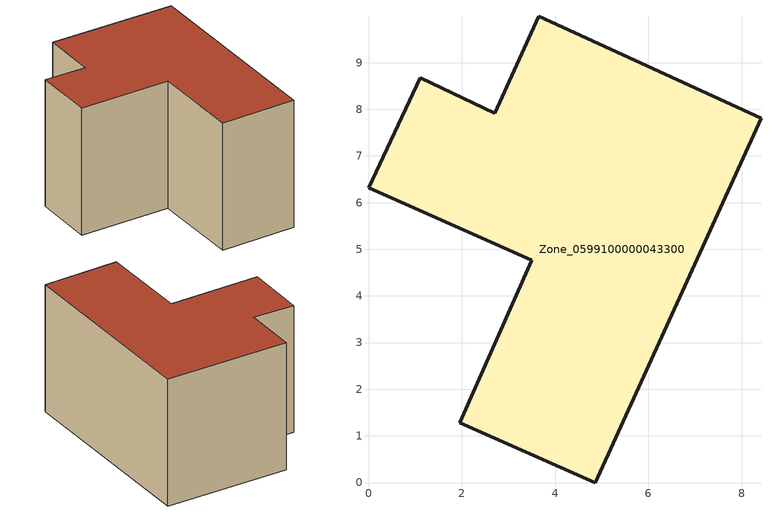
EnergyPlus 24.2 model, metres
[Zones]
Zone_0599100000043300
 floor ground (C_G): 4.86,0 1.95,1.28 3.5,4.76 0,6.32 1.11,8.67 2.7,7.91 3.65,9.99 8.41,7.81 z0
 wall outside (C_F): 0,6.32 3.5,4.76 1.95,1.28 4.86,0 8.41,7.81 3.65,9.99 2.7,7.91 1.11,8.67 0,6.32 z0:5.45
 roof outside (C_R): 4.86,0 8.41,7.81 3.65,9.99 2.7,7.91 1.11,8.67 0,6.32 3.5,4.76 1.95,1.28 z5.45
[BUILDING]
Pand.0599100000043300: North Axis=0; Terrain=City; Loads Convergence Tolerance Value=0.04; Temperature Convergence Tolerance Value=0.4; Solar Distribution=FullExterior; Maximum Number of Warmup Days=25; Minimum Number of Warmup Days=1
[Site:Location]
Rotterdam.The.Hague.AP_ZH_NLD Design_Conditions: Latitude=51.96; Longitude=4.45; Time Zone=1; Elevation=-4.5
[SITE:GROUNDTEMPERATURE:BUILDINGSURFACE]
18, 18, 18, 18, 18, 18, 18, 18, 18, 18, 18, 18
[MATERIAL] Thermal Absorptance=0.9; Solar Absorptance=0.7; Visible Absorptance=0.7
Name | Roughness | Thickness | Conductivity | Density | Specific Heat
G.TC.1946 | MediumSmooth | 0.15 | 1 | 540 | 1210
F.TC.1946 | Rough | 0.3 | 0.857143 | 1920 | 840
R.TC.1946 | MediumRough | 0.2 | 0.909091 | 1500 | 1000
[CONSTRUCTION]
C_G: G.TC.1946
C_F: F.TC.1946
C_R: R.TC.1946
[ZONE]
Zone_0599100000043300: Type=1; Multiplier=1; Ceiling Height=Autocalculate; Volume=Autocalculate; Floor Area=autocalculate; Part of Total Floor Area=Yes
[ZONEINFILTRATION:DESIGNFLOWRATE]
Infil_Zone_0599100000043300: Zone or ZoneList or Space or SpaceList=Zone_0599100000043300; Schedule=AlwaysOn; Design Flow Rate Calculation Method=Flow/Area; Flow Rate per Floor Area=0.003; Constant Term Coefficient=1; Temperature Term Coefficient=0; Velocity Term Coefficient=0; Velocity Squared Term Coefficient=0
[HVACTEMPLATE:ZONE:IDEALLOADSAIRSYSTEM]
Zone_0599100000043300: Maximum Heating Supply Air Temperature=50; Minimum Cooling Supply Air Temperature=13; Maximum Heating Supply Air Humidity Ratio=0.0156; Minimum Cooling Supply Air Humidity Ratio=0.0077; Heating Limit=NoLimit; Cooling Limit=NoLimit; Dehumidification Control Type=ConstantSensibleHeatRatio; Cooling Sensible Heat Ratio=0.7; Dehumidification Setpoint=60; Humidification Control Type=None; Humidification Setpoint=30; Outdoor Air Method=None; Outdoor Air Flow Rate per Person=0.00944; Outdoor Air Flow Rate per Zone Floor Area=0; Outdoor Air Flow Rate per Zone=0; Demand Controlled Ventilation Type=None; Outdoor Air Economizer Type=NoEconomizer; Heat Recovery Type=None; Sensible Heat Recovery Effectiveness=0.7; Latent Heat Recovery Effectiveness=0.65
[ZONECONTROL:THERMOSTAT]
ThermostatControl_Zone_0599100000043300: Zone or ZoneList=Zone_0599100000043300; Control Type Schedule=DualSetpointControlType; Control 1=Thermostat_Zone_0599100000043300; Temperature Difference Between Cutout And Setpoint=0
[THERMOSTATSETPOINT:DUALSETPOINT]
Thermostat_Zone_0599100000043300: Heating Setpoint Temperature Schedule=HeatingSetpoint_Zone_0599100000043300; Cooling Setpoint Temperature Schedule=CoolingSetpoint_Zone_0599100000043300
[SCHEDULE:COMPACT]
HeatingSetpoint_Zone_0599100000043300: Through: 12/31, For: AllDays, Until: 24:00, 21
CoolingSetpoint_Zone_0599100000043300: Through: 12/31, For: AllDays, Until: 24:00, 24
DualSetpointControlType: Through: 12/31, For: AllDays, Until: 24:00, 4
AlwaysOn: Through: 12/31, For: AllDays, Until: 24:00, 1
